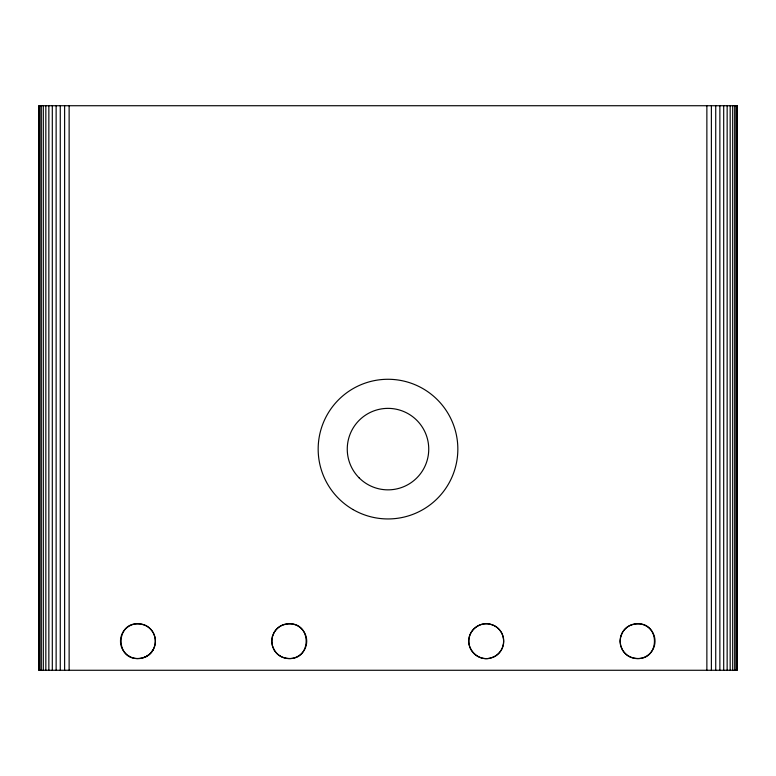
<?xml version="1.0" encoding="UTF-8"?>
<svg xmlns="http://www.w3.org/2000/svg" width="776" height="776" viewBox="0 0 776 776"><rect width="100%" height="100%" fill="white"/><g stroke="black" fill="none" stroke-linecap="round" stroke-linejoin="round"><path stroke-width="1.16" d="M153.066 649.9C156.054 644.526 156.054 637.814 153.066 632.44A20.409 16.189 -90 0 0 143.647 624.796C113.548 616.28 113.548 666.06 143.647 657.544A20.409 16.189 90 0 0 153.066 649.9A20.409 16.189 -90 0 1 143.647 657.544M736.967 105.73L736.967 670.27M736.133 105.73L736.133 670.27M734.707 105.73L734.707 670.27M732.699 105.73L732.699 670.27M730.168 105.73L730.168 670.27M727.151 105.73L727.151 670.27M723.698 105.73L723.698 670.27M719.866 105.73L719.866 670.27M715.734 105.73L715.734 670.27M711.379 105.73L711.379 670.27M706.868 105.73L706.868 670.27M69.132 105.73L69.132 670.27M64.621 105.73L64.621 670.27M60.266 105.73L60.266 670.27M56.134 105.73L56.134 670.27M52.302 105.73L52.302 670.27M48.849 105.73L48.849 670.27M45.832 105.73L45.832 670.27M43.301 105.73L43.301 670.27M41.293 105.73L41.293 670.27M39.867 105.73L39.867 670.27M39.033 105.73L39.033 670.27M272.405 636.65L271.804 641.17L272.405 645.69L274.141 649.9A20.409 16.189 -90 0 0 283.57 657.544C313.659 666.06 313.669 616.28 283.57 624.796A20.409 16.189 -90 0 0 274.141 632.44L272.405 636.65M469.393 636.65C465.445 649.454 479.51 662.655 491.955 657.544A20.409 16.189 -90 0 0 501.374 649.9C504.361 644.526 504.361 637.814 501.374 632.44A20.409 16.189 -90 0 0 491.955 624.796C482.827 621.198 471.798 627.231 469.393 636.65M620.713 636.65L620.111 641.17L620.713 645.69L622.449 649.9A20.409 16.189 -90 0 0 631.877 657.544C661.967 666.06 661.976 616.28 631.877 624.796A20.409 16.189 -90 0 0 622.449 632.44L620.713 636.65M737.2 105.73L38.8 105.73L38.8 670.27L737.2 670.27L737.2 105.73M129.214 656.292A17.46 17.46 0 0 0 155.404 641.17A17.46 17.46 0 0 0 129.214 626.048A17.46 17.46 0 0 0 129.214 656.292M280.534 656.292A17.46 17.46 0 0 0 306.724 641.17A17.46 17.46 0 0 0 280.534 626.048A17.46 17.46 0 0 0 280.534 656.292M628.841 656.292A17.46 17.46 0 0 0 655.031 641.17A17.46 17.46 0 0 0 628.841 626.048A17.46 17.46 0 0 0 628.841 656.292M477.521 656.292A17.46 17.46 0 0 0 503.711 641.17A17.46 17.46 0 0 0 477.521 626.048A17.46 17.46 0 0 0 477.521 656.292M353.08 509.589A69.84 69.84 0 0 0 457.84 449.11A69.84 69.84 0 0 0 353.08 388.63A69.84 69.84 0 0 0 353.08 509.589M359.191 477.919A40.74 40.74 0 0 0 427.353 459.654A40.74 40.74 0 0 0 377.456 409.757A40.74 40.74 0 0 0 359.191 477.919"/></g></svg>
